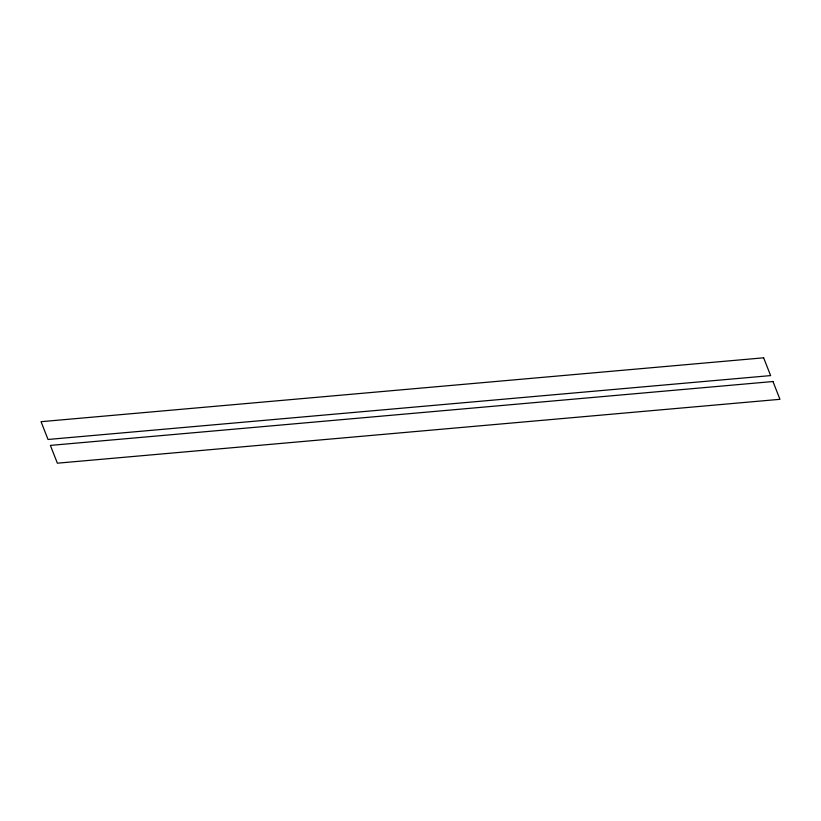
<?xml version="1.0" encoding="UTF-8"?>
<svg xmlns="http://www.w3.org/2000/svg" width="821" height="821" viewBox="0 0 821 821"><rect width="100%" height="100%" fill="white"/><g stroke="black" fill="none" stroke-linecap="round" stroke-linejoin="round"><path stroke-width="1.23" d="M763.633 357.812L41.05 421.686L48.039 439.471L770.621 375.597L763.633 357.812M772.961 381.529L50.379 445.403L57.367 463.188L779.95 399.314L772.961 381.529"/></g></svg>
